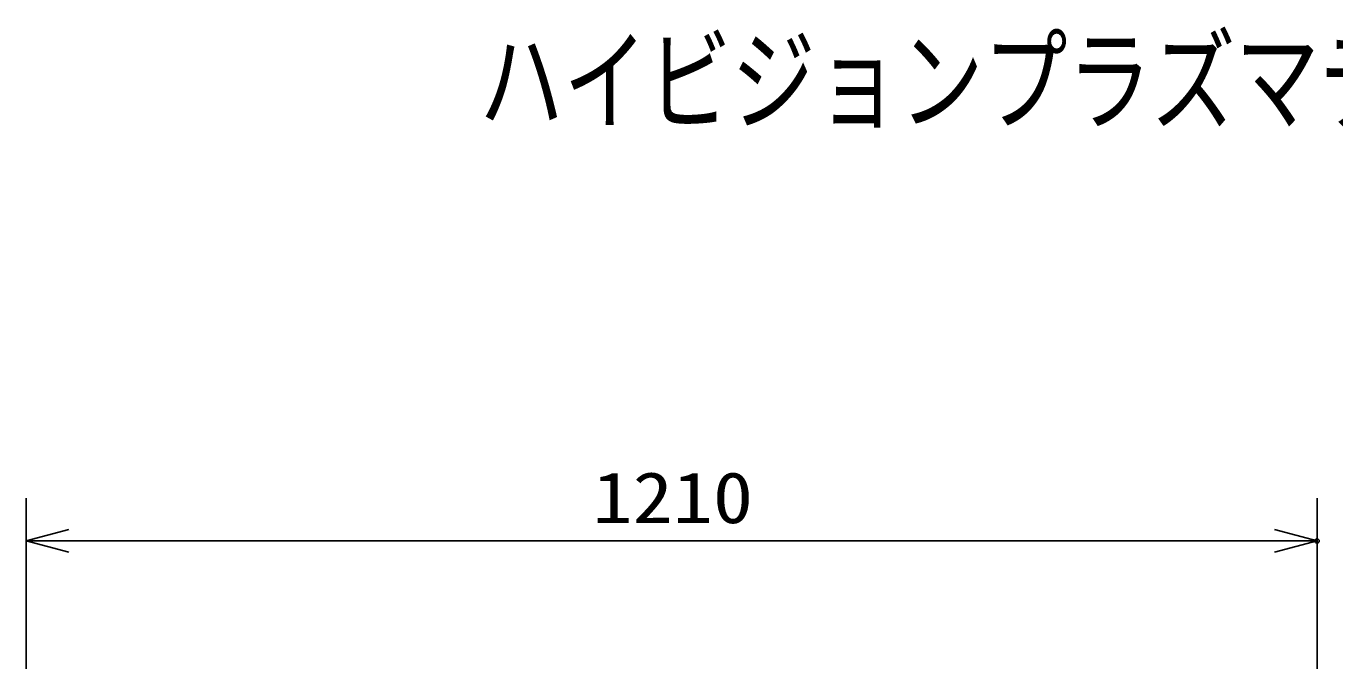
# Model space of a CAD drawing. Units: millimetres, scale not verified. Extents: x -62 to 62, y -116 to 117.
# Drawn here: x -56.7 to 4.6, y 87.3 to 117.4 of the extents above; entities that cross this region are included whole.
import ezdxf
from ezdxf.enums import TextEntityAlignment as Align

# ---------------------------------------------------------------- set-up
doc = ezdxf.new("R2010")
doc.units = ezdxf.units.MM
doc.header["$LTSCALE"] = 0.392256
doc.header["$PDMODE"] = 32
doc.header["$PDSIZE"] = 0.196
for name, color, linetype in [('0-0_MOJI1', 2, 'Continuous'), ('0-2_GAIKEI', 1, 'Continuous'), ('0-3_KIJUN', 7, 'Continuous')]:
    doc.layers.add(name, color=color, linetype=linetype)
doc.styles.add('ＭＳ ゴシック', font='')
doc.styles.get('ＭＳ ゴシック').set_extended_font_data('MS Gothic')

# ---------------------------------------------------------------- blocks, each defined once
blk = doc.blocks.new('_OPEN30')
at = {"layer": '0-3_KIJUN'}
blk.add_line((0, 0), (-1, 0), dxfattribs=at)
blk.add_lwpolyline([(-1, 0.2679), (0, 0), (-1, -0.2679)], dxfattribs=at)

msp = doc.modelspace()

# ---------------------------------------------------------------- linework, layer by layer
at = {"layer": '0-2_GAIKEI', "color": 3}
for p, q in [((-56.7435, 87.2514), (-56.7435, 95.2514)), ((3.7565, 87.2514), (3.7565, 95.2514)), ((-54.7435, 93.2514), (1.7565, 93.2514))]:
    msp.add_line(p, q, dxfattribs=at)
at = {"layer": '0-3_KIJUN'}
msp.add_point((3.7565, 93.2514), dxfattribs=at)

# ---------------------------------------------------------------- block references
at = {"layer": '0-2_GAIKEI', "xscale": 2, "yscale": 2, "rotation": 180}
msp.add_blockref('_OPEN30', (-56.7435, 93.2514), dxfattribs=at)
at = {"layer": '0-2_GAIKEI', "xscale": 2, "yscale": 2}
msp.add_blockref('_OPEN30', (3.7565, 93.2514), dxfattribs=at)

# ---------------------------------------------------------------- texts
at = {"layer": '0-0_MOJI1', "style": 'ＭＳ ゴシック', "width": 0.75}
msp.add_text('ハイビジョンプラズマディスプレイ移動式スタンド付', height=3.848, dxfattribs=at).set_placement((-35.5, 111.7599), align=Align.BOTTOM_LEFT)
at = {"layer": '0-2_GAIKEI', "color": 3, "style": 'ＭＳ ゴシック', "width": 1.15}
msp.add_text('1210', height=2.404, dxfattribs=at).set_placement((-30.2009, 93.361), align=Align.BOTTOM_LEFT)

doc.saveas('drawing.dxf')
